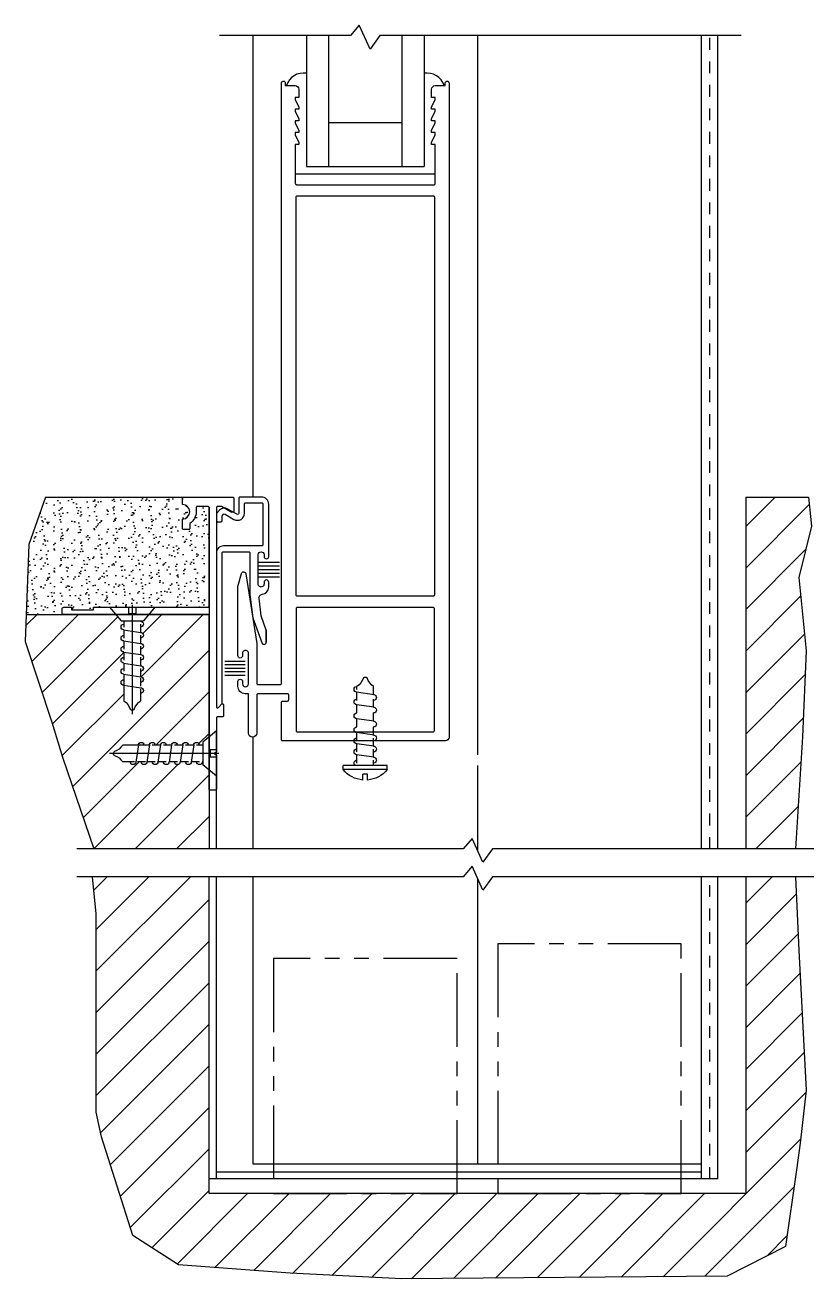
# Model space of a CAD drawing. Extents: x -28 to 139, y -71 to 44.
# Drawn here: x 8.69 to 15.4, y 22.03 to 32.7 of the extents above; entities that cross this region are included whole.
import ezdxf

# ---------------------------------------------------------------- set-up
doc = ezdxf.new("R2010")
doc.units = 0
doc.header["$MEASUREMENT"] = 0
doc.linetypes.add('HIDDEN', pattern=[0.375, 0.25, -0.125])
doc.linetypes.add('PHANTOM2', pattern=[1.25, 0.625, -0.125, 0.125, -0.125, 0.125, -0.125])
doc.layers.get('0').update_dxf_attribs({"linetype": 'CONTINUOUS'})
for name, color, linetype in [('ALUM-RED', 1, 'CONTINUOUS'), ('FRAME', 1, 'CONTINUOUS'), ('GLASS-VINYL', 7, 'CONTINUOUS'), ('MISC', 7, 'CONTINUOUS'), ('OBJ', 1, 'CONTINUOUS'), ('SASH', 5, 'CONTINUOUS'), ('SEAL', 7, 'CONTINUOUS'), ('SILL-PAN', 7, 'CONTINUOUS')]:
    doc.layers.add(name, color=color, linetype=linetype)
pattern_1 = [(225, (25.07615, 43.26047), (0.1767767, -0.1767767), [])]

# ---------------------------------------------------------------- blocks, each defined once
blk = doc.blocks.new('A$C72B7364F')
at = {"linetype": 'Continuous'}
for p, q in [((0.0224, 0.0935), (0.0313, 0.0935)), ((0.0224, 0.0935), (0.0224, 0)), ((0.0313, 0.0935), (0.0313, 0)), ((0.0313, 0.0644), (0.0425, 0.0644)), ((0.0485, 0.0654), (0.0539, 0.028)), ((0.0487, 0.0644), (0.0661, 0.0644)), ((0.0721, 0.0654), (0.0775, 0.028)), ((0.0723, 0.0644), (0.0896, 0.0644)), ((0.0956, 0.0654), (0.1011, 0.028)), ((0.0958, 0.0644), (0.1132, 0.0644)), ((0.1253, 0.0654), (0.1307, 0.028)), ((0.1255, 0.0644), (0.1429, 0.0644)), ((0.155, 0.0654), (0.1604, 0.028)), ((0.1552, 0.0644), (0.1725, 0.0644)), ((0.1817, 0.0654), (0.1871, 0.028)), ((0.1819, 0.0644), (0.1992, 0.0644)), ((0, 0.0517), (0.0125, 0.0517)), ((0, 0.0418), (0.0125, 0.0418)), ((0.0125, 0.0517), (0.0125, 0.0418)), ((0.0364, 0.0291), (0.0539, 0.0291)), ((0.06, 0.0291), (0.0774, 0.0291)), ((0.0835, 0.0291), (0.101, 0.0291)), ((0.1132, 0.0291), (0.1306, 0.0291)), ((0.1429, 0.0291), (0.1603, 0.0291)), ((0.1696, 0.0291), (0.187, 0.0291)), ((0.1931, 0.0291), (0.1992, 0.0291)), ((0.2188, 0.0451), (0.2188, 0.0484)), ((0.0224, 0), (0.0313, 0))]:
    blk.add_line(p, q, dxfattribs=at)
for centre, radius, start, end in [((0.0599, 0.0467), 0.0599, 128.718, 175.226), ((0.0425, 0.0644), 0.00611, 0, 180), ((0.0661, 0.0644), 0.00611, 0, 180), ((0.0896, 0.0644), 0.00611, 0, 180), ((0.1193, 0.0644), 0.00611, 0, 180), ((0.149, 0.0644), 0.00611, 0, 180), ((0.1757, 0.0644), 0.00611, 0, 180), ((0.2302, 0.0864), 0.038, 215.4362, 249.2949), ((0.0599, 0.0467), 0.0599, 184.774, 231.282), ((0.0364, 0.0291), 0.00611, 212.4827, 0), ((0.06, 0.0291), 0.00611, 180, 0), ((0.06, 0.0291), 0.00611, 180, 0), ((0.0835, 0.0291), 0.00611, 180, 0), ((0.1071, 0.0291), 0.00611, 180, 0), ((0.1071, 0.0291), 0.00611, 180, 0), ((0.1367, 0.0291), 0.00611, 180, 0), ((0.1367, 0.0291), 0.00611, 180, 0), ((0.1664, 0.0291), 0.00611, 180, 0), ((0.1664, 0.0291), 0.00611, 180, 0), ((0.1931, 0.0291), 0.00611, 180, 0), ((0.2302, 0.0071), 0.038, 110.7051, 144.5638), ((0.2163, 0.0484), 0.00249, 0, 78.2349), ((0.2163, 0.0451), 0.00249, 281.7651, 0)]:
    blk.add_arc(centre, radius, start, end, dxfattribs=at)
blk = doc.blocks.new('A$C02B45EA9')
for p, q in [((0, 0.909), (0.097, 0.793)), ((0.161, 0.909), (0, 0.909)), ((0.161, 0.909), (0.161, 0.857)), ((0.224, 0.857), (0.161, 0.857)), ((0.192, 0.929), (0.192, 0)), ((0.224, 0.909), (0.224, 0.857)), ((0.385, 0.909), (0.224, 0.909)), ((0.385, 0.909), (0.288, 0.793)), ((0.288, 0.793), (0.097, 0.793))]:
    blk.add_line(p, q)
at = {"linetype": 'Continuous'}
for p, q in [((0.142, 0.793), (0.118, 0.79)), ((0.122, 0.793), (0.122, 0.79)), ((0.122, 0.766), (0.122, 0.696)), ((0.263, 0.793), (0.263, 0.741)), ((0.267, 0.717), (0.118, 0.695)), ((0.122, 0.671), (0.122, 0.601)), ((0.263, 0.716), (0.263, 0.647)), ((0.267, 0.623), (0.118, 0.601)), ((0.122, 0.577), (0.122, 0.507)), ((0.263, 0.622), (0.263, 0.553)), ((0.267, 0.528), (0.118, 0.507)), ((0.267, 0.434), (0.118, 0.412)), ((0.122, 0.483), (0.122, 0.413)), ((0.263, 0.528), (0.263, 0.458)), ((0.263, 0.433), (0.263, 0.364)), ((0.267, 0.34), (0.118, 0.318)), ((0.122, 0.388), (0.122, 0.319)), ((0.263, 0.339), (0.263, 0.237)), ((0.267, 0.246), (0.118, 0.224)), ((0.122, 0.307), (0.122, 0.237)), ((0.263, 0.245), (0.263, 0.112)), ((0.122, 0.213), (0.122, 0.112)), ((0.186, 0.034), (0.199, 0.034))]:
    blk.add_line(p, q, dxfattribs=at)
for centre, radius, start, end in [((0.122, 0.766), 0.0244, 90, 270), ((0.122, 0.766), 0.0244, 90, 270), ((0.263, 0.741), 0.0244, 270, 90), ((0.122, 0.671), 0.0244, 90, 270), ((0.122, 0.671), 0.0244, 90, 270), ((0.263, 0.647), 0.0244, 270, 90), ((0.122, 0.577), 0.0244, 90, 270), ((0.263, 0.553), 0.0244, 270, 90), ((0.122, 0.483), 0.0244, 90, 270), ((0.122, 0.483), 0.0244, 90, 270), ((0.263, 0.458), 0.0244, 270, 90), ((0.122, 0.388), 0.0244, 90, 270), ((0.263, 0.364), 0.0244, 270, 90), ((0.122, 0.294), 0.0244, 90, 270), ((0.122, 0.2), 0.0244, 90, 270), ((0.263, 0.27), 0.0244, 270, 90), ((0.034, -0.012), 0.152, 20.7051, 54.5638), ((0.351, -0.012), 0.152, 125.4362, 159.2949), ((0.186, 0.044), 0.00998, 191.7651, 270), ((0.199, 0.044), 0.00998, 270, 348.2349)]:
    blk.add_arc(centre, radius, start, end, dxfattribs=at)
blk = doc.blocks.new('A$C65D31368')
at = {"layer": 'MISC', "extrusion": (0, 0, -1), "xscale": 0.25, "yscale": 0.25, "zscale": -0.25}
blk.add_blockref('A$C02B45EA9', (-0.0962, 0), dxfattribs=at)
blk = doc.blocks.new('3756 2 pc Post Interlocker')
at = {"color": 7}
for p, q in [((-0.678, 0.418), (-0.678, 0.598)), ((-0.647, 0.418), (-0.647, 0.598)), ((-0.616, 0.418), (-0.616, 0.598)), ((-0.585, 0.418), (-0.585, 0.598)), ((-0.554, 0.418), (-0.554, 0.598))]:
    blk.add_line(p, q, dxfattribs=at)
blk.add_lwpolyline([(-1.133, 0.487), (-1.01, 0.442), (-0.862, 0.425, 0.41874), (-0.827, 0.452, -0.384071), (-0.766, 0.508), (-0.726, 0.508, -0.999994), (-0.726, 0.468), (-0.741, 0.468, 1.000003), (-0.741, 0.418), (-0.491, 0.418, 0.999996), (-0.491, 0.468), (-0.506, 0.468, -1), (-0.506, 0.508), (-0.062, 0.508, -0.414214), (0, 0.446), (0, 0.318), (0, 0.262, -0.414214), (-0.01, 0.252), (-0.138, 0.252, 0.577352), (-0.146, 0.237), (-0.103, 0.161, -0.339456), (-0.112, 0.089), (-0.139, 0.062), (-0.2, 0.062, -0.414214), (-0.21, 0.072), (-0.21, 0.102, -0.414214), (-0.2, 0.112), (-0.164, 0.112, 0.198912), (-0.157, 0.115), (-0.147, 0.124, 0.339456), (-0.146, 0.136), (-0.19, 0.212, -0.577352), (-0.138, 0.302), (-0.06, 0.302, 0.414214), (-0.05, 0.312), (-0.05, 0.448, 0.414214), (-0.06, 0.458), (-0.406, 0.458, 0.414214), (-0.416, 0.448), (-0.416, 0.122, -0.414214), (-0.476, 0.062), (-1.784, 0.062, -0.668179), (-1.791, 0.079), (-1.761, 0.109, -0.198912), (-1.754, 0.112), (-0.476, 0.112, 0.414214), (-0.466, 0.122), (-0.466, 0.338, 0.414214), (-0.476, 0.348), (-0.828, 0.348), (-1.028, 0.372), (-1.247, 0.452, -0.701346), (-1.234, 0.487), (-1.133, 0.487), (-1.234, 0.487)], format="xyb")
blk.add_lwpolyline([(-0.08, -0.01), (-0.08, -0.099, -0.414214), (-0.09, -0.109), (-0.126, -0.109, 0.258619), (-0.225, -0.164), (-0.267, -0.164, 0.414214), (-0.277, -0.174), (-0.277, -0.216, 0.414214), (-0.267, -0.226), (-0.188, -0.226, -1), (-0.064, -0.226), (-0.01, -0.226, 0.414214), (0, -0.216), (0, 0.202, 0.414214), (-0.01, 0.212), (-0.116, 0.212, 0.57735), (-0.129, 0.189), (-0.08, 0.105), (-0.08, 0.072, -0.414214), (-0.09, 0.062), (-1.784, 0.062, -0.668179), (-1.791, 0.079), (-1.763, 0.107, 0.668179), (-1.77, 0.124), (-1.86, 0.124, 0.414214), (-1.87, 0.114), (-1.87, 0.072, -0.414214), (-1.88, 0.062), (-2.167, 0.062), (-2.182, 0.047), (-2.197, 0.062), (-2.485, 0.062, 0.414214), (-2.495, 0.052), (-2.495, 0.01, 0.414214), (-2.485, 0), (-1.01, 0, -0.414214), (-1, -0.01), (-1, -1.237, 0.414214), (-0.987, -1.25), (-0.951, -1.25, 0.414214), (-0.938, -1.237), (-0.938, -1.17), (-0.96, -1.17), (-0.96, -0.982), (-0.938, -0.982), (-0.938, -0.01, -0.414214), (-0.928, 0), (-0.09, 0, -0.414214)], format="xyb", close=True)
at = {"color": 7, "extrusion": (0, 0, -1), "xscale": 4, "yscale": 4, "zscale": -4}
blk.add_blockref('A$C65D31368', (1.99, -0.847), dxfattribs=at)
at = {"color": 7, "extrusion": (0, 0, -1), "xscale": 4, "yscale": 4, "zscale": -4, "rotation": 90}
blk.add_blockref('A$C65D31368', (1.847, -0.846), dxfattribs=at)
blk = doc.blocks.new('3705_3.5in_Pocket_Sightline_Interlocker')
for points in [[(-4.721, -0.713), (-4.403, -0.713, 0.414214), (-4.393, -0.703), (-4.393, -0.661, -0.414214), (-4.383, -0.651), (-4.341, -0.651, -0.414214), (-4.331, -0.661), (-4.331, -0.914, -0.414214), (-4.341, -0.924), (-4.665, -0.924, 1), (-4.665, -0.994), (-4.331, -0.994), (-4.331, -1.022, 0.414214), (-4.269, -1.084), (-4.227, -1.084, 1), (-4.227, -1.044), (-4.247, -1.044, -0.999996), (-4.247, -0.994), (-3.987, -0.994, -1.000003), (-3.987, -1.044), (-4.007, -1.044, 0.999994), (-4.007, -1.084), (-3.419, -1.084), (-3.309, -1.054, 0.811415), (-3.311, -1.015), (-3.903, -0.924), (-4.243, -0.924, -0.414214), (-4.253, -0.914), (-4.253, -0.723, -0.414214), (-4.243, -0.713), (0.865, -0.713, 1), (0.865, -0.681), (0.843, -0.681), (0.843, -0.596, 0.414214), (0.812, -0.565), (0.743, -0.565), (0.743, -0.595), (0.723, -0.595), (0.663, -0.565), (0.643, -0.565), (0.643, -0.595), (0.623, -0.595), (0.563, -0.565), (0.543, -0.565), (0.543, -0.595), (0.523, -0.595), (0.463, -0.565), (0.443, -0.565), (0.443, -0.595), (0.423, -0.595), (0.363, -0.565), (0.343, -0.565), (0.343, -0.595), (0.01, -0.595, -0.414214), (0, -0.585), (0, 0.585, -0.414214), (0.01, 0.595), (0.343, 0.595), (0.343, 0.565), (0.363, 0.565), (0.423, 0.595), (0.443, 0.595), (0.443, 0.565), (0.463, 0.565), (0.523, 0.595), (0.543, 0.595), (0.543, 0.565), (0.563, 0.565), (0.623, 0.595), (0.643, 0.595), (0.643, 0.565), (0.663, 0.565), (0.723, 0.595), (0.743, 0.595), (0.743, 0.565), (0.812, 0.565, 0.414214), (0.843, 0.596), (0.843, 0.681), (0.865, 0.681, 1), (0.865, 0.713), (-4.7, 0.713, 0.414214), (-4.731, 0.682), (-4.731, -0.703, 0.414214)], [(-3.606, -0.588), (-4.645, -0.588, -0.414214), (-4.655, -0.578), (-4.655, 0.578, -0.414214), (-4.645, 0.588), (-3.606, 0.588, -0.414214), (-3.596, 0.578), (-3.596, -0.578, -0.414214)], [(-0.104, 0.588), (-3.492, 0.588, 0.414214), (-3.502, 0.578), (-3.502, -0.578, 0.414214), (-3.492, -0.588), (-0.104, -0.588, 0.414214), (-0.094, -0.578), (-0.094, 0.578, 0.414214)]]:
    blk.add_lwpolyline(points, format="xyb", close=True)

msp = doc.modelspace()

# ---------------------------------------------------------------- hatches: boundary and pattern name
at = {"layer": 'MISC'}
h = msp.add_hatch(dxfattribs=at)
h.set_pattern_fill('AR-SAND', color=256, scale=0.06, angle=90, style=0)
h.set_pattern_definition([(307.5, (25.076145, 39.63547), (0.11560943, 0.0037796), [0, -0.0912, 0, -0.102, 0, -0.0975]), (277.5, (25.07615, 39.63547), (0.1693288, -0.1061866), [0, -0.0492, 0, -0.0822, 0, -0.0315]), (237.5, (25.07615, 39.70927), (0.00033954, -0.1868485), [0, -0.03, 0, -0.108, 0, -0.141]), (227.5, (25.07615, 39.70927), (0.0526605, -0.1803676), [0, -0.015, 0, -0.0708, 0, -0.081])])
edge = h.paths.add_edge_path()
edge.add_line((10.02955, 28.68264), (8.86306, 28.68264))
edge.add_line((8.86306, 28.68264), (8.72043, 28.27947))
edge.add_line((8.72043, 28.27947), (8.69852, 27.69306))
edge.add_line((8.69852, 27.69306), (9.0052, 27.69101))
edge.add_line((9.0052, 27.69101), (9.0052, 27.74474))
edge.add_line((9.0052, 27.74474), (9.08519, 27.74474))
edge.add_line((9.08519, 27.74474), (9.08519, 27.72274))
edge.add_line((9.08519, 27.72274), (9.27317, 27.72274))
edge.add_line((9.27317, 27.72274), (9.27317, 27.74474))
edge.add_line((9.27317, 27.74474), (9.4095, 27.74474))
edge.add_line((9.4095, 27.74474), (9.4095, 27.74491))
edge.add_line((9.4095, 27.74491), (9.5706, 27.74491))
edge.add_line((9.5706, 27.74491), (9.5706, 27.74474))
edge.add_line((9.5706, 27.74474), (9.63319, 27.74474))
edge.add_line((9.63319, 27.74474), (9.63319, 27.74491))
edge.add_line((9.63319, 27.74491), (9.79429, 27.74491))
edge.add_line((9.79429, 27.74491), (9.79429, 27.74474))
edge.add_line((9.79429, 27.74474), (10.24507, 27.74474))
edge.add_arc((10.24507, 27.75474), 0.01, 270, 360)
edge.add_line((10.25507, 27.75474), (10.25507, 28.59265))
edge.add_arc((10.24507, 28.59265), 0.01, 360, 450)
edge.add_line((10.24507, 28.60265), (10.15655, 28.60265))
edge.add_arc((10.15655, 28.59265), 0.01, 450, 540)
edge.add_line((10.14655, 28.59265), (10.14655, 28.55664))
edge.add_arc((10.02955, 28.55664), 0.117, 301.99968, 360, ccw=False)
edge.add_line((10.09155, 28.45742), (10.09155, 28.40574))
edge.add_line((10.09155, 28.40574), (10.02955, 28.40574))
edge.add_line((10.02955, 28.40574), (10.02955, 28.49464))
edge.add_arc((10.02955, 28.55664), 0.062, 270, 450)
edge.add_line((10.02955, 28.61864), (10.02955, 28.68264))
h = msp.add_hatch(dxfattribs=at)
h.set_pattern_fill('ANSI31', color=256, scale=2, style=0)
h.set_pattern_definition([(225, (25.05315, 43.26047), (0.1767767, -0.1767767), [])])
h.paths.add_polyline_path([(15.38107, 28.43546), (15.35592, 28.68264), (14.82107, 28.68264), (14.82107, 25.68881), (15.24518, 25.68881), (15.30314, 26.64154), (15.33431, 27.37471), (15.27197, 27.99868)])
h = msp.add_hatch(dxfattribs=at)
h.set_pattern_fill('ANSI31', color=256, scale=2, style=0)
h.set_pattern_definition(pattern_1)
edge = h.paths.add_edge_path()
edge.add_line((8.69852, 27.69306), (8.68954, 27.4527))
edge.add_line((8.68954, 27.4527), (8.91804, 26.76617))
edge.add_line((8.91804, 26.76617), (9.007, 26.46978))
edge.add_line((9.007, 26.46978), (9.27468, 25.68881))
edge.add_line((9.27468, 25.68881), (10.25507, 25.68881))
edge.add_line((10.25507, 25.68881), (10.25507, 26.35996))
edge.add_line((10.25507, 26.35996), (10.19162, 26.4132))
edge.add_arc((10.17362, 26.42974), 0.02444, 180, 317.422729, ccw=False)
edge.add_line((10.14918, 26.42974), (10.10403, 26.42974))
edge.add_line((10.10403, 26.42974), (10.10363, 26.42697))
edge.add_arc((10.07934, 26.42974), 0.02444, 180, 353.491853, ccw=False)
edge.add_line((10.0549, 26.42974), (10.00975, 26.42974))
edge.add_line((10.00975, 26.42974), (10.00935, 26.42697))
edge.add_arc((9.98506, 26.42974), 0.02444, 180, 353.491853, ccw=False)
edge.add_line((9.96062, 26.42974), (9.91547, 26.42974))
edge.add_line((9.91547, 26.42974), (9.91507, 26.42697))
edge.add_arc((9.89078, 26.42974), 0.02444, 180, 353.491853, ccw=False)
edge.add_line((9.86634, 26.42974), (9.82119, 26.42974))
edge.add_line((9.82119, 26.42974), (9.82079, 26.42697))
edge.add_arc((9.7965, 26.42974), 0.02444, 180, 353.491853, ccw=False)
edge.add_line((9.77206, 26.42974), (9.72691, 26.42974))
edge.add_line((9.72691, 26.42974), (9.72651, 26.42697))
edge.add_arc((9.70222, 26.42974), 0.02444, 180, 353.491853, ccw=False)
edge.add_line((9.67778, 26.42974), (9.63263, 26.42974))
edge.add_line((9.63263, 26.42974), (9.63223, 26.42697))
edge.add_arc((9.60795, 26.42974), 0.02444, 180, 353.491853, ccw=False)
edge.add_line((9.5835, 26.42974), (9.5201, 26.42974))
edge.add_arc((9.39627, 26.34162), 0.15198, 395.436208, 429.294922)
edge.add_arc((9.45204, 26.49355), 0.00998, 180, 258.234857, ccw=False)
edge.add_line((9.44207, 26.49355), (9.44207, 26.51413))
edge.add_arc((9.39627, 26.65905), 0.15198, 287.535643, 289.607357)
edge.add_arc((9.45204, 26.50711), 0.00998, 461.765143, 478.547291, ccw=False)
edge.add_arc((9.39627, 26.65905), 0.15198, 290.705078, 324.563792)
edge.add_line((9.5201, 26.57093), (9.6531, 26.57093))
edge.add_line((9.6531, 26.57093), (9.6535, 26.5737))
edge.add_arc((9.67778, 26.57093), 0.02444, 360, 533.491853, ccw=False)
edge.add_line((9.70222, 26.57093), (9.74737, 26.57093))
edge.add_line((9.74737, 26.57093), (9.74778, 26.5737))
edge.add_arc((9.77206, 26.57093), 0.02444, 360, 533.491853, ccw=False)
edge.add_line((9.7965, 26.57093), (9.84165, 26.57093))
edge.add_line((9.84165, 26.57093), (9.84206, 26.5737))
edge.add_arc((9.86634, 26.57093), 0.02444, 360, 533.491853, ccw=False)
edge.add_line((9.89078, 26.57093), (9.93593, 26.57093))
edge.add_line((9.93593, 26.57093), (9.93633, 26.5737))
edge.add_arc((9.96062, 26.57093), 0.02444, 360, 533.491853, ccw=False)
edge.add_line((9.98506, 26.57093), (10.03021, 26.57093))
edge.add_line((10.03021, 26.57093), (10.03061, 26.5737))
edge.add_arc((10.0549, 26.57093), 0.02444, 360, 533.491853, ccw=False)
edge.add_line((10.07934, 26.57093), (10.12449, 26.57093))
edge.add_line((10.12449, 26.57093), (10.12489, 26.5737))
edge.add_arc((10.14918, 26.57093), 0.02444, 360, 533.491853, ccw=False)
edge.add_line((10.17362, 26.57093), (10.20117, 26.57093))
edge.add_line((10.20117, 26.57093), (10.20117, 26.59547))
edge.add_line((10.20117, 26.59547), (10.25507, 26.64071))
edge.add_line((10.25507, 26.64071), (10.25507, 27.67275))
edge.add_arc((10.24507, 27.67275), 0.01, 360, 444.938782)
edge.add_line((10.24596, 27.68271), (10.24013, 27.68274))
edge.add_line((10.24013, 27.68274), (9.74213, 27.68274))
edge.add_line((9.74213, 27.68274), (9.68903, 27.61946))
edge.add_arc((9.67249, 27.60146), 0.02444, 270, 407.422729, ccw=False)
edge.add_line((9.67249, 27.57702), (9.67249, 27.53187))
edge.add_line((9.67249, 27.53187), (9.67526, 27.53147))
edge.add_arc((9.67249, 27.50718), 0.02444, 270, 443.491853, ccw=False)
edge.add_line((9.67249, 27.48274), (9.67249, 27.43759))
edge.add_line((9.67249, 27.43759), (9.67526, 27.43719))
edge.add_arc((9.67249, 27.4129), 0.02444, 270, 443.491853, ccw=False)
edge.add_line((9.67249, 27.38846), (9.67249, 27.34331))
edge.add_line((9.67249, 27.34331), (9.67526, 27.34291))
edge.add_arc((9.67249, 27.31862), 0.02444, 270, 443.491853, ccw=False)
edge.add_line((9.67249, 27.29418), (9.67249, 27.24903))
edge.add_line((9.67249, 27.24903), (9.67526, 27.24863))
edge.add_arc((9.67249, 27.22434), 0.02444, 270, 443.491853, ccw=False)
edge.add_line((9.67249, 27.1999), (9.67249, 27.15475))
edge.add_line((9.67249, 27.15475), (9.67526, 27.15435))
edge.add_arc((9.67249, 27.13007), 0.02444, 270, 443.491853, ccw=False)
edge.add_line((9.67249, 27.10562), (9.67249, 27.06047))
edge.add_line((9.67249, 27.06047), (9.67526, 27.06007))
edge.add_arc((9.67249, 27.03579), 0.02444, 270, 443.491853, ccw=False)
edge.add_line((9.67249, 27.01134), (9.67249, 26.94794))
edge.add_arc((9.76061, 26.82411), 0.15198, 485.436208, 519.294922)
edge.add_arc((9.60868, 26.87988), 0.00998, 270, 348.234857, ccw=False)
edge.add_line((9.60868, 26.86991), (9.5881, 26.86991))
edge.add_arc((9.44318, 26.82411), 0.15198, 377.535643, 379.607357)
edge.add_arc((9.59511, 26.87988), 0.00998, 191.765143, 208.547291, ccw=False)
edge.add_arc((9.44318, 26.82411), 0.15198, 380.705078, 414.563792)
edge.add_line((9.5313, 26.94794), (9.5313, 27.08094))
edge.add_line((9.5313, 27.08094), (9.52853, 27.08134))
edge.add_arc((9.5313, 27.10562), 0.02444, 90, 263.491853, ccw=False)
edge.add_line((9.5313, 27.13007), (9.5313, 27.17521))
edge.add_line((9.5313, 27.17521), (9.52853, 27.17562))
edge.add_arc((9.5313, 27.1999), 0.02444, 90, 263.491853, ccw=False)
edge.add_line((9.5313, 27.22434), (9.5313, 27.26949))
edge.add_line((9.5313, 27.26949), (9.52853, 27.2699))
edge.add_arc((9.5313, 27.29418), 0.02444, 90, 263.491853, ccw=False)
edge.add_line((9.5313, 27.31862), (9.5313, 27.36377))
edge.add_line((9.5313, 27.36377), (9.52853, 27.36417))
edge.add_arc((9.5313, 27.38846), 0.02444, 90, 263.491853, ccw=False)
edge.add_line((9.5313, 27.4129), (9.5313, 27.45805))
edge.add_line((9.5313, 27.45805), (9.52853, 27.45845))
edge.add_arc((9.5313, 27.48274), 0.02444, 90, 263.491853, ccw=False)
edge.add_line((9.5313, 27.50718), (9.5313, 27.55233))
edge.add_line((9.5313, 27.55233), (9.52853, 27.55273))
edge.add_arc((9.5313, 27.57702), 0.02444, 90, 263.491853, ccw=False)
edge.add_line((9.5313, 27.60146), (9.5313, 27.62901))
edge.add_line((9.5313, 27.62901), (9.50675, 27.62901))
edge.add_line((9.50675, 27.62901), (9.46166, 27.68274))
edge.add_line((9.46166, 27.68274), (9.0052, 27.68274))
edge.add_line((9.0052, 27.68274), (9.0052, 27.69101))
edge.add_line((9.0052, 27.69101), (8.69852, 27.69306))
h = msp.add_hatch(dxfattribs=at)
h.set_pattern_fill('ANSI31', color=256, scale=2, style=0)
h.set_pattern_definition(pattern_1)
h.paths.add_polyline_path([(14.66306, 22.05363), (15.15858, 22.30639), (15.25306, 22.9568), (15.28423, 23.18466), (15.33431, 23.63704), (15.27187, 24.82475), (15.24357, 25.4518), (14.82107, 25.4518), (14.82107, 22.75564), (10.25507, 22.75564), (10.25507, 25.4518), (9.26326, 25.4518), (9.29443, 25.13678), (9.29443, 23.44985), (9.34119, 23.23759), (9.60616, 22.39916), (9.99485, 22.14888), (10.94561, 22.07837), (11.89637, 22.02992)])

# ---------------------------------------------------------------- linework, layer by layer
for p, q in [((12.53807, 32.60845), (12.53807, 26.48882)), ((12.53807, 26.39882), (12.53807, 25.67652)), ((12.53807, 25.43951), (12.53807, 23.00564))]:
    msp.add_line(p, q)
at = {"layer": 'ALUM-RED'}
msp.add_lwpolyline([(10.99088, 26.51882, 1)], format="xyb", close=True, dxfattribs=at)
at = {"layer": 'GLASS-VINYL'}
for p, q in [((11.08407, 32.60845), (11.08407, 31.49532)), ((11.27157, 32.60845), (11.27157, 31.49532)), ((11.89657, 32.60845), (11.89657, 31.49532)), ((12.08407, 32.60845), (12.08407, 31.49532)), ((11.27157, 31.87032), (11.89657, 31.87032)), ((11.08407, 31.49532), (12.08407, 31.49532)), ((12.17907, 31.43032), (10.98907, 31.43032))]:
    msp.add_line(p, q, dxfattribs=at)
for centre, start, end in [((11.05954, 32.13725), 80.75972, 162.645769), ((12.1086, 32.13725), 17.354231, 99.24028)]:
    msp.add_arc(centre, 0.15276, start, end, dxfattribs=at)
at = {"layer": 'MISC'}
for p, q in [((8.86306, 28.68264), (10.25507, 28.68264)), ((10.25507, 28.59265), (10.25507, 25.68881)), ((14.82107, 28.68264), (14.82107, 25.68881)), ((14.82107, 28.68264), (15.35592, 28.68264)), ((8.69814, 27.68281), (10.25507, 27.68264)), ((12.49234, 25.77846), (12.41807, 25.68881)), ((12.5838, 25.57458), (12.49234, 25.77846)), ((12.41807, 25.68881), (9.13034, 25.68881)), ((12.66807, 25.68881), (12.5838, 25.57458)), ((15.40158, 25.68881), (12.66807, 25.68881)), ((12.49234, 25.54145), (12.41807, 25.4518)), ((12.5838, 25.33757), (12.49234, 25.54145)), ((12.41807, 25.4518), (9.13034, 25.4518)), ((10.25507, 22.75564), (10.25507, 25.4518)), ((12.66807, 25.4518), (12.5838, 25.33757)), ((15.40158, 25.4518), (12.66807, 25.4518)), ((14.82107, 25.4518), (14.82107, 22.75564)), ((14.44607, 23.00564), (10.63007, 23.00564)), ((14.82107, 22.75564), (10.25507, 22.75564))]:
    msp.add_line(p, q, dxfattribs=at)
for points in [[(14.78288, 32.60845), (11.70907, 32.60845), (11.62481, 32.49422), (11.53335, 32.6981), (11.45907, 32.60845), (10.34374, 32.60845)], [(8.86306, 28.68264), (8.72043, 28.27947), (8.68954, 27.4527), (8.91804, 26.76617), (9.007, 26.46978), (9.27468, 25.68881)], [(15.35592, 28.68264), (15.38107, 28.43546), (15.27197, 27.99868), (15.33431, 27.37471), (15.30314, 26.64154), (15.24518, 25.68881)], [(15.24357, 25.4518), (15.27187, 24.82475), (15.33431, 23.63704), (15.28423, 23.18466), (15.25306, 22.9568), (15.15858, 22.30639), (14.66306, 22.05363), (11.89637, 22.02992), (10.94561, 22.07837), (9.99485, 22.14888), (9.60616, 22.39916), (9.34119, 23.23759), (9.29443, 23.44985), (9.29443, 25.13678), (9.26326, 25.4518)]]:
    msp.add_lwpolyline(points, dxfattribs=at)
at = {"layer": 'OBJ', "linetype": 'PHANTOM2'}
for points in [[(12.71082, 24.88064), (12.71082, 22.75564), (14.27332, 22.75564), (14.27332, 24.88064)], [(10.80282, 24.75564), (10.80282, 22.75564), (12.36532, 22.75564), (12.36532, 24.75564)]]:
    msp.add_lwpolyline(points, close=True, dxfattribs=at)
at = {"layer": 'SEAL'}
for p, q in [((10.56326, 27.28437), (10.38907, 27.28437)), ((10.56326, 27.25437), (10.38907, 27.25437)), ((10.56326, 27.22437), (10.38907, 27.22437)), ((10.56326, 27.19437), (10.38907, 27.19437)), ((10.56326, 27.16437), (10.38907, 27.16437))]:
    msp.add_line(p, q, dxfattribs=at)
at = {"layer": 'SILL-PAN'}
for p, q in [((10.63007, 28.68282), (10.63007, 32.60845)), ((14.44607, 25.68881), (14.44607, 32.60845)), ((14.58507, 25.68881), (14.58507, 32.60845)), ((10.31747, 25.68881), (10.31747, 26.68295)), ((10.63007, 25.68881), (10.63007, 26.64017)), ((10.31747, 22.88024), (10.31747, 25.4518)), ((10.63007, 23.00564), (10.63007, 25.4518)), ((14.44607, 22.88024), (14.44607, 25.4518)), ((14.58507, 22.88024), (14.58507, 25.4518)), ((10.31747, 22.94224), (14.44607, 22.94224)), ((14.58507, 22.88024), (10.25507, 22.88024))]:
    msp.add_line(p, q, dxfattribs=at)
at = {"layer": 'SILL-PAN', "linetype": 'HIDDEN', "ltscale": 0.25}
for p, q in [((14.51557, 25.68881), (14.51557, 32.60845)), ((14.51557, 22.88024), (14.51557, 25.4518))]:
    msp.add_line(p, q, dxfattribs=at)

# ---------------------------------------------------------------- block references
at = {"layer": 'FRAME', "xscale": -1, "rotation": 270}
msp.add_blockref('3756 2 pc Post Interlocker', (10.25507, 28.68264), dxfattribs=at)
at = {"layer": 'MISC', "xscale": -4, "yscale": 4, "zscale": 4, "rotation": 270}
msp.add_blockref('A$C72B7364F', (11.39709, 26.27382), dxfattribs=at)
at = {"layer": 'SASH', "xscale": -1, "rotation": 270}
msp.add_blockref('3705_3.5in_Pocket_Sightline_Interlocker', (11.58407, 31.33982), dxfattribs=at)

doc.saveas('drawing.dxf')
